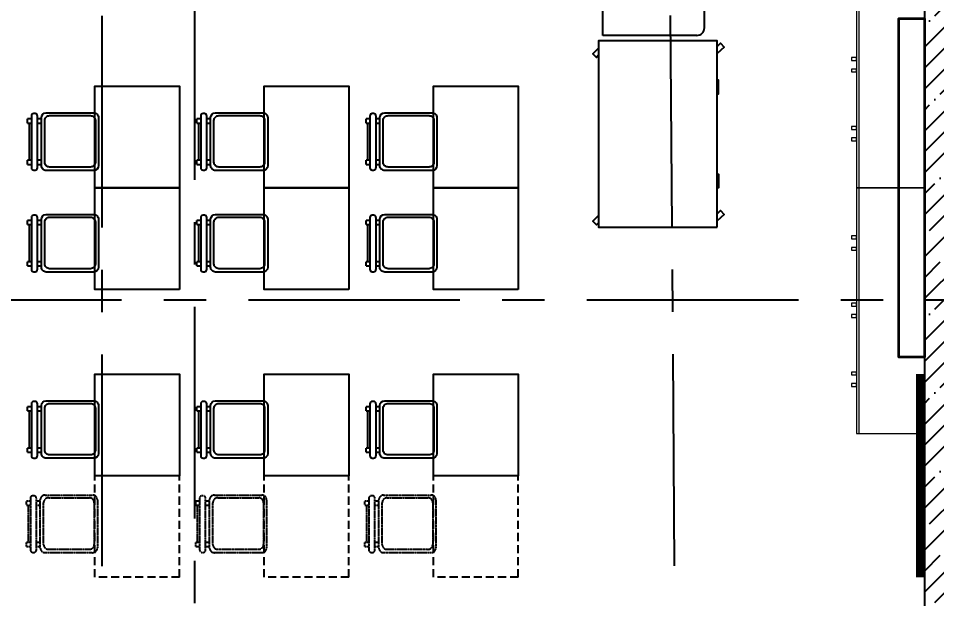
# Model space of a CAD drawing. Header units: millimetres. Extents: x -9318 to 9016603, y 0 to 838141.
# Drawn here: x 83910 to 89335, y 297329 to 300755 of the extents above; entities that cross this region are included whole.
import ezdxf
from ezdxf import colors
from ezdxf.entities.mleader import LeaderData, LeaderLine
from ezdxf.math import Vec2, Vec3

# ---------------------------------------------------------------- set-up
doc = ezdxf.new("R2010")
doc.units = ezdxf.units.MM
for name, pattern in [('CENTER', [2, 1.25, -0.25, 0.25, -0.25]), ('HIDDEN', [6, 4, -2]), ('HIDDEN2', [4.7625, 3.175, -1.5875])]:
    doc.linetypes.add(name, pattern=pattern)
doc.styles.add('ISOCPEUR', font='isocpeur.ttf', dxfattribs={"width": 0.7})

# ---------------------------------------------------------------- blocks, each defined once
blk = doc.blocks.new('_DotSmall')
at = {"color": 8, "linetype": 'ByBlock', "const_width": 0.5}
blk.add_lwpolyline([(-0.0625, 0, 1), (0.0625, 0, 1)], format="xyb", close=True, dxfattribs=at)
blk = doc.blocks.new('стол угловой 1200х1400')
at = {"color": 8, "extrusion": (-6.20986e-05, 0.000470696, 1)}
for p, q in [((-20568.3, 33327.6, -393.6), (-20014.8, 33327.8, -393.6)), ((-20568, 32127.6, -393), (-20568.3, 33327.6, -393.6)), ((-19969.8, 32984.7, -393.4), (-19969.8, 33284.7, -393.5)), ((-19213.1, 32728, -393.2), (-19472.2, 32727.9, -393.2)), ((-19168.1, 32683, -393.2), (-19168, 32128, -392.9)), ((-19168, 32128, -392.9), (-20568, 32127.6, -393))]:
    blk.add_line(p, q, dxfattribs=at)
at = {"color": 8, "linetype": 'HIDDEN', "ltscale": 0.1}
blk.add_lwpolyline([(-20475.6, 33232.1), (-20075.6, 33232.2), (-20075.5, 32832.2), (-20475.5, 32832.1)], close=True, dxfattribs=at)
at = {"color": 8, "extrusion": (-6.20986e-05, 0.000470696, 1), "elevation": -376.6}
blk.add_lwpolyline([(-19472.3, 32728.1), (-19556.8, 32709)], dxfattribs=at)
at = {"color": 8, "extrusion": (-6.20986e-05, 0.000470696, 1)}
for centre, radius, start, end in [((-20014.8, 33283, -376.6), 45, 2.4817, 90.0151), ((-19697, 32975.5, -376.6), 272.9, 178.0222, 227.3755), ((-19635.3, 33157.4, -376.6), 455.2, 237.2104, 279.9393), ((-19213.1, 32683.2, -376.6), 45, 0.0151, 90.0151)]:
    blk.add_arc(centre, radius, start, end, dxfattribs=at)
blk = doc.blocks.new('тумба 1450х400х750')
at = {"color": 8, "lineweight": 15, "ltscale": 100}
blk.add_line((-12776, 30271.1), (-14226, 30271.1), dxfattribs=at)
for points in [[(-12776, 29883.1), (-12776, 30283.1), (-14226, 30283.1), (-14226, 29883.1)], [(-13948.9, 30283.1), (-13931.6, 30283.1), (-13931.6, 30313.3), (-13948.9, 30313.3)], [(-13881.3, 30283.1), (-13863.9, 30283.1), (-13863.9, 30313.3), (-13881.3, 30313.3)], [(-13541.9, 30283.1), (-13524.5, 30283.1), (-13524.5, 30313.3), (-13541.9, 30313.3)], [(-13474.2, 30283.1), (-13456.9, 30283.1), (-13456.9, 30313.3), (-13474.2, 30313.3)], [(-13145, 30283.1), (-13127.6, 30283.1), (-13127.6, 30313.3), (-13145, 30313.3)], [(-13077.3, 30283.1), (-13060, 30283.1), (-13060, 30313.3), (-13077.3, 30313.3)]]:
    blk.add_lwpolyline(points, close=True, dxfattribs=at)
blk = doc.blocks.new('стол игровой 1100х700')
at = {"color": 8}
for points in [[(-13200.3, -57970.8), (-13213, -57957.3), (-13190.7, -57936.2), (-13158, -57970.8)], [(-12212, -57970.8), (-12224.8, -57957.3), (-12202.5, -57936.2), (-12169.8, -57970.8)], [(-13226.6, -58632.2), (-13228.2, -58630.5), (-13226.6, -58628.9)], [(-13147.9, -58670.8), (-13129.2, -58690.6), (-13151.5, -58711.7), (-13190.1, -58670.8)], [(-12913.3, -58670.8), (-12913.3, -58679.8), (-12995.1, -58679.8), (-12995.1, -58670.8)], [(-12439.8, -58670.8), (-12439.8, -58679.8), (-12358, -58679.8), (-12358, -58670.8)], [(-12159.6, -58670.8), (-12141, -58690.6), (-12163.3, -58711.7), (-12201.9, -58670.8)]]:
    blk.add_lwpolyline(points, dxfattribs=at)
blk.add_lwpolyline([(-13226.6, -58670.8), (-12126.6, -58670.8), (-12126.6, -57970.8), (-13226.6, -57970.8)], close=True, dxfattribs=at)
blk = doc.blocks.new('стул №3-5')
at = {"color": 8, "linetype": 'ByBlock', "extrusion": (-6.19742e-05, 0.000470712, 1)}
for p, q in [((-15372.7, 16664.9, 196.8), (-15348.5, 16664.9, 196.8)), ((-15372.7, 16664.9, 196.8), (-15372.7, 16641.7, 196.8)), ((-15348.5, 16641.7, 196.8), (-15348.5, 16664.9, 196.8)), ((-15128.7, 16664.9, 196.8), (-15104.4, 16664.9, 196.8)), ((-15128.7, 16664.9, 196.8), (-15128.7, 16641.7, 196.8)), ((-15104.4, 16641.7, 196.8), (-15104.4, 16664.9, 196.8)), ((-15407, 16627.7, 196.8), (-15407, 16619.9, 196.8)), ((-15086.8, 16641.7, 196.8), (-15393.1, 16641.7, 196.8)), ((-15393.1, 16605.9, 196.8), (-15086.8, 16605.9, 196.9)), ((-15372.7, 16605.9, 196.8), (-15372.7, 16583.2, 196.9)), ((-15348.5, 16653.3, 196.8), (-15128.7, 16653.3, 196.8)), ((-15348.5, 16583.2, 196.9), (-15348.5, 16605.9, 196.8)), ((-15128.7, 16605.9, 196.9), (-15128.7, 16583.2, 196.9)), ((-15104.4, 16583.2, 196.9), (-15104.4, 16605.9, 196.9)), ((-15072.8, 16619.9, 196.8), (-15072.8, 16627.7, 196.8))]:
    blk.add_line(p, q, dxfattribs=at)
at = {"color": 8, "ltscale": 100, "extrusion": (-6.19742e-05, 0.000470712, 1), "elevation": 205.6}
for points in [[(-15379.9, 16582.9), (-15097, 16582.9, -0.414169), (-15068.3, 16554.2), (-15068.3, 16274.2, -0.414258), (-15097, 16245.5), (-15379.9, 16245.5, -0.414169), (-15408.6, 16274.2), (-15408.6, 16554.2, -0.414258)], [(-15360.2, 16563.2), (-15113.6, 16563.2, -0.414214), (-15084.9, 16534.4), (-15084.9, 16292.6, -0.414214), (-15113.6, 16263.9), (-15360.2, 16263.9, -0.414214), (-15388.9, 16292.6), (-15388.9, 16534.4, -0.414214)]]:
    blk.add_lwpolyline(points, format="xyb", close=True, dxfattribs=at)
at = {"color": 8, "linetype": 'ByBlock', "extrusion": (-6.19742e-05, 0.000470712, 1)}
for centre, start, end in [((-15393, 16627.6, 205.6), 90, 180), ((-15393, 16619.8, 205.6), 180, 270), ((-15086.8, 16627.6, 205.6), 0, 90), ((-15086.8, 16619.8, 205.6), 270, 0)]:
    blk.add_arc(centre, 13.9, start, end, dxfattribs=at)
blk = doc.blocks.new('_стол№3-№5')
at = {"color": 8}
blk.add_lwpolyline([(-169868.3, 526261.4), (-169368.3, 526261.4), (-169368.3, 525661.4), (-169868.3, 525661.4)], close=True, dxfattribs=at)
blk = doc.blocks.new('_Стул резерв')
at = {"color": 8, "linetype": 'HIDDEN', "ltscale": 0.1, "extrusion": (6.19742e-05, -0.000470712, 1)}
for p, q in [((288.6, 58.9, 0), (-17.6, 58.9, 0)), ((0, 81.6, 0), (0, 58.9, 0)), ((24.3, 58.9, 0), (24.3, 81.6, 0)), ((244, 81.6, 0), (244, 58.9, 0)), ((268.3, 58.9, 0), (268.3, 81.6, 0)), ((-31.6, 45, 0), (-31.6, 37.1, 0)), ((-17.6, 23.2, 0), (288.6, 23.2, 0)), ((0, 23.2, 0), (0, 0)), ((24.3, 0, 0), (0, 0)), ((24.3, 0, 0), (24.3, 23.2, 0)), ((244, 11.6, 0), (24.3, 11.6, 0)), ((244, 23.2, 0), (244, 0, 0)), ((268.3, 0, 0), (244, 0, 0)), ((268.3, 0, 0), (268.3, 23.2, 0)), ((302.6, 37.1, 0), (302.6, 45, 0))]:
    blk.add_line(p, q, dxfattribs=at)
for points in [[(275.5, 81.9), (-7.4, 81.9, -0.414169), (-36.1, 110.6), (-36.1, 390.6, -0.414258), (-7.4, 419.3), (275.5, 419.3, -0.414169), (304.2, 390.6), (304.2, 110.6, -0.414258)], [(255.8, 101.6), (9.2, 101.6, -0.414214), (-19.5, 130.3), (-19.5, 372.2, -0.414214), (9.2, 400.9), (255.8, 400.9, -0.414214), (284.5, 372.2), (284.5, 130.3, -0.414214)]]:
    blk.add_lwpolyline(points, format="xyb", close=True, dxfattribs=at)
for centre, start, end in [((-17.6, 45), 90, 180), ((288.6, 45, 0), 0, 90), ((-17.6, 37.1), 180, 270), ((288.6, 37.1, 0), 270, 0)]:
    blk.add_arc(centre, 13.9, start, end, dxfattribs=at)
blk = doc.blocks.new('_стол.резерв')
at = {"color": 8, "linetype": 'HIDDEN2', "ltscale": 15}
for p, q in [((-20, 500), (-20, 0)), ((580, 500), (-20, 500)), ((580, 500), (580, 0)), ((580, 0), (-20, 0))]:
    blk.add_line(p, q, dxfattribs=at)

msp = doc.modelspace()

# ---------------------------------------------------------------- hatches: boundary and pattern name
at = {"ltscale": 100}
h = msp.add_hatch(dxfattribs=at)
h.set_pattern_fill('ANSI35', color=256, scale=700)
h.set_pattern_definition([(45, (-884940.71, 393547.5), (-123.743687, 123.743687), []), (45, (-884816.97, 393547.5), (-123.743687, 123.743687), [218.75, -43.75, 0, -43.75])])
h.paths.add_polyline_path([(89562.1, 302757.96), (89262.1, 302757.96), (89262.1, 294987.6), (89562.1, 294987.6)])

# ---------------------------------------------------------------- linework, layer by layer
at = {"linetype": 'CENTER', "ltscale": 1000}
for p, q in [((84402.03, 350770.43), (84402.03, 295038.08)), ((87402.03, 350770.43), (87802.03, 295038.08)), ((84952.1, 269801.69), (84952.1, 304109.16)), ((51268.34, 299092.96), (134865.51, 299092.96))]:
    msp.add_line(p, q, dxfattribs=at)
at = {"ltscale": 100}
msp.add_line((89262.1, 302757.96), (89262.1, 294987.6), dxfattribs=at)
at = {"lineweight": 35}
msp.add_lwpolyline([(89262.09, 298754.38), (89112.1, 298754.38), (89112.1, 300754.38), (89262.09, 300754.38)], close=True, dxfattribs=at)
at = {"const_width": 50}
msp.add_lwpolyline([(89237.1, 298654.38), (89237.1, 297454.38)], dxfattribs=at)

# ---------------------------------------------------------------- block references
for name, p, rotation in [('стол угловой 1200х1400', (55234.51, 281486.43, 393.03), 270), ('тумба 1450х400х750', (119145.27, 313980.39), 89.99999999999999), ('стол игровой 1100х700', (29367.02, 312748.77), 89.99999999999999), ('_стол№3-№5', (-85006.18, 826015.8), 180), ('_стол№3-№5', (-84006.18, 826015.8), 180), ('_стол№3-№5', (-83006.18, 826015.8), 180), ('стул №3-5', (100628.46, 315265.71), 89.99999999999999), ('стул №3-5', (101628.46, 315265.71), 89.99999999999999), ('стул №3-5', (102628.46, 315265.71), 89.99999999999999), ('_стол№3-№5', (-85006.18, 825415.8), 180), ('_стол№3-№5', (-84006.18, 825415.8), 180), ('_стол№3-№5', (-83006.18, 825415.8), 180), ('тумба 1450х400х750', (119145.27, 312530.39), 89.99999999999999), ('стул №3-5', (100628.46, 314665.71), 89.99999999999999), ('стул №3-5', (101628.46, 314665.71), 89.99999999999999), ('стул №3-5', (102628.46, 314665.71), 89.99999999999999), ('_стол№3-№5', (-85006.18, 824315.8), 180), ('_стол№3-№5', (-84006.18, 824315.8), 180), ('_стол№3-№5', (-83006.18, 824315.8), 180), ('стул №3-5', (100628.46, 313565.71), 89.99999999999999), ('стул №3-5', (101628.46, 313565.71), 89.99999999999999), ('стул №3-5', (102628.46, 313565.71), 89.99999999999999), ('_стол.резерв', (84362.17, 298034.38), 270), ('_стол.резерв', (85362.17, 298034.38), 270), ('_стол.резерв', (86362.17, 298034.38), 270), ('_Стул резерв', (83957.18, 297904.08, 196.83), 270), ('_Стул резерв', (84957.18, 297904.08, 196.83), 270), ('_Стул резерв', (85957.18, 297904.08, 196.83), 270)]:
    msp.add_blockref(name, p, dxfattribs=dict(rotation=rotation))

# ---------------------------------------------------------------- leaders
ml = msp.add_multileader_mtext('Standard')
ml.set_content('+13,200', color=8, style='ISOCPEUR')
ml.set_leader_properties(color=8, linetype='Continuous', lineweight=-1)
ml.set_arrow_properties(name='DOTSMALL')
ml.build(insert=Vec2(0, 0))
ml.multileader.update_dxf_attribs({"has_text_frame": 1, "text_left_attachment_type": 4, "text_right_attachment_type": 4, "dogleg_length": 100, "arrow_head_size": 180})
ctx = ml.context
ctx.base_point, ctx.char_height, ctx.arrow_head_size, ctx.landing_gap_size, ctx.plane_origin = Vec3(93068.63, 826103.47), 250, 180, 50, Vec3(90907.41, 825512.23)
ctx.left_attachment, ctx.right_attachment = 4, 4
notes = []
notes.append((ctx, [(0, (0, 0, 0), (0, 0), (1, 0), 1, [])]))
ctx.mtext.insert, ctx.mtext.width, ctx.mtext.line_spacing_style, ctx.mtext.flow_direction = Vec3(93118.63, 826436.81), 852.697, 2, 5
ml = msp.add_multileader_mtext('Standard')
ml.set_content('+11,550', color=8, style='ISOCPEUR')
ml.set_leader_properties(color=8, linetype='Continuous', lineweight=-1)
ml.set_arrow_properties(name='DOTSMALL')
ml.build(insert=Vec2(0, 0))
ml.multileader.update_dxf_attribs({"has_text_frame": 1, "text_left_attachment_type": 4, "text_right_attachment_type": 4, "dogleg_length": 100, "arrow_head_size": 180})
ctx = ml.context
ctx.base_point, ctx.char_height, ctx.arrow_head_size, ctx.landing_gap_size, ctx.plane_origin = Vec3(88068.63, 825358.47), 250, 180, 50, Vec3(85907.41, 824767.23)
ctx.left_attachment, ctx.right_attachment = 4, 4
notes.append((ctx, [(0, (0, 0, 0), (0, 0), (1, 0), 1, [])]))
ctx.mtext.insert, ctx.mtext.width, ctx.mtext.line_spacing_style, ctx.mtext.flow_direction = Vec3(88118.63, 825691.81), 852.697, 2, 5
ml = msp.add_multileader_mtext('Standard')
ml.set_content('+13,700', color=8, style='ISOCPEUR')
ml.set_leader_properties(color=8, linetype='Continuous', lineweight=-1)
ml.set_arrow_properties(name='DOTSMALL')
ml.build(insert=Vec2(0, 0))
ml.multileader.update_dxf_attribs({"has_text_frame": 1, "text_left_attachment_type": 4, "text_right_attachment_type": 4, "dogleg_length": 100, "arrow_head_size": 180})
ctx = ml.context
ctx.base_point, ctx.char_height, ctx.arrow_head_size, ctx.landing_gap_size, ctx.plane_origin = Vec3(118053.07, 658154.33), 250, 180, 50, Vec3(117803.7, 657493.51)
ctx.left_attachment, ctx.right_attachment = 4, 4
notes.append((ctx, [(0, (0, 0, 0), (0, 0), (1, 0), 1, [])]))
ctx.mtext.insert, ctx.mtext.width, ctx.mtext.line_spacing_style, ctx.mtext.flow_direction = Vec3(118103.07, 658487.66), 852.697, 2, 5
ml = msp.add_multileader_mtext('Standard')
ml.set_content('+15,850', color=8, style='ISOCPEUR')
ml.set_leader_properties(color=8, linetype='Continuous', lineweight=-1)
ml.set_arrow_properties(name='DOTSMALL')
ml.build(insert=Vec2(0, 0))
ml.multileader.update_dxf_attribs({"has_text_frame": 1, "text_left_attachment_type": 4, "text_right_attachment_type": 4, "dogleg_length": 100, "arrow_head_size": 180})
ctx = ml.context
ctx.base_point, ctx.char_height, ctx.arrow_head_size, ctx.landing_gap_size, ctx.plane_origin = Vec3(116043.29, 652621.27), 250, 180, 50, Vec3(116522.41, 649668.82)
ctx.left_attachment, ctx.right_attachment = 4, 4
notes.append((ctx, [(0, (0, 0, 0), (0, 0), (1, 0), 1, [])]))
ctx.mtext.insert, ctx.mtext.width, ctx.mtext.line_spacing_style, ctx.mtext.flow_direction = Vec3(116093.29, 652954.61), 852.697, 2, 5
ml = msp.add_multileader_mtext('Standard')
ml.set_content('+9,800', color=8, style='ISOCPEUR')
ml.set_leader_properties(color=8, linetype='Continuous', lineweight=-1)
ml.set_arrow_properties(name='DOTSMALL')
ml.build(insert=Vec2(0, 0))
ml.multileader.update_dxf_attribs({"has_text_frame": 1, "text_left_attachment_type": 4, "text_right_attachment_type": 4, "dogleg_length": 100, "arrow_head_size": 180})
ctx = ml.context
ctx.base_point, ctx.char_height, ctx.arrow_head_size, ctx.landing_gap_size, ctx.plane_origin = Vec3(118053.07, 538154.33), 250, 180, 50, Vec3(117803.7, 537493.51)
ctx.left_attachment, ctx.right_attachment = 4, 4
notes.append((ctx, [(0, (0, 0, 0), (0, 0), (1, 0), 1, [])]))
ctx.mtext.insert, ctx.mtext.width, ctx.mtext.line_spacing_style, ctx.mtext.flow_direction = Vec3(118103.07, 538487.66), 852.697, 2, 5
ml = msp.add_multileader_mtext('Standard')
ml.set_content('+11,750', color=8, style='ISOCPEUR')
ml.set_leader_properties(color=8, linetype='Continuous', lineweight=-1)
ml.set_arrow_properties(name='DOTSMALL')
ml.build(insert=Vec2(0, 0))
ml.multileader.update_dxf_attribs({"has_text_frame": 1, "text_left_attachment_type": 4, "text_right_attachment_type": 4, "dogleg_length": 100, "arrow_head_size": 180})
ctx = ml.context
ctx.base_point, ctx.char_height, ctx.arrow_head_size, ctx.landing_gap_size, ctx.plane_origin = Vec3(116043.29, 532621.27), 250, 180, 50, Vec3(116522.41, 529668.82)
ctx.left_attachment, ctx.right_attachment = 4, 4
notes.append((ctx, [(0, (0, 0, 0), (0, 0), (1, 0), 1, [])]))
ctx.mtext.insert, ctx.mtext.width, ctx.mtext.line_spacing_style, ctx.mtext.flow_direction = Vec3(116093.29, 532954.61), 852.697, 2, 5
for ctx, leaders in notes:
    for number, flags, end, landing, length, lines in leaders:
        leader = LeaderData()
        leader.index, (leader.has_last_leader_line, leader.has_dogleg_vector, leader.attachment_direction) = number, flags
        leader.last_leader_point, leader.dogleg_vector, leader.dogleg_length = Vec3(end), Vec3(landing), length
        for number, points, colour, breaks in lines:
            line = LeaderLine()
            line.index, line.vertices, line.color, line.breaks = number, Vec3.list(points), colors.encode_raw_color(colour), breaks
            leader.lines.append(line)
        ctx.leaders.append(leader)

doc.saveas('drawing.dxf')
